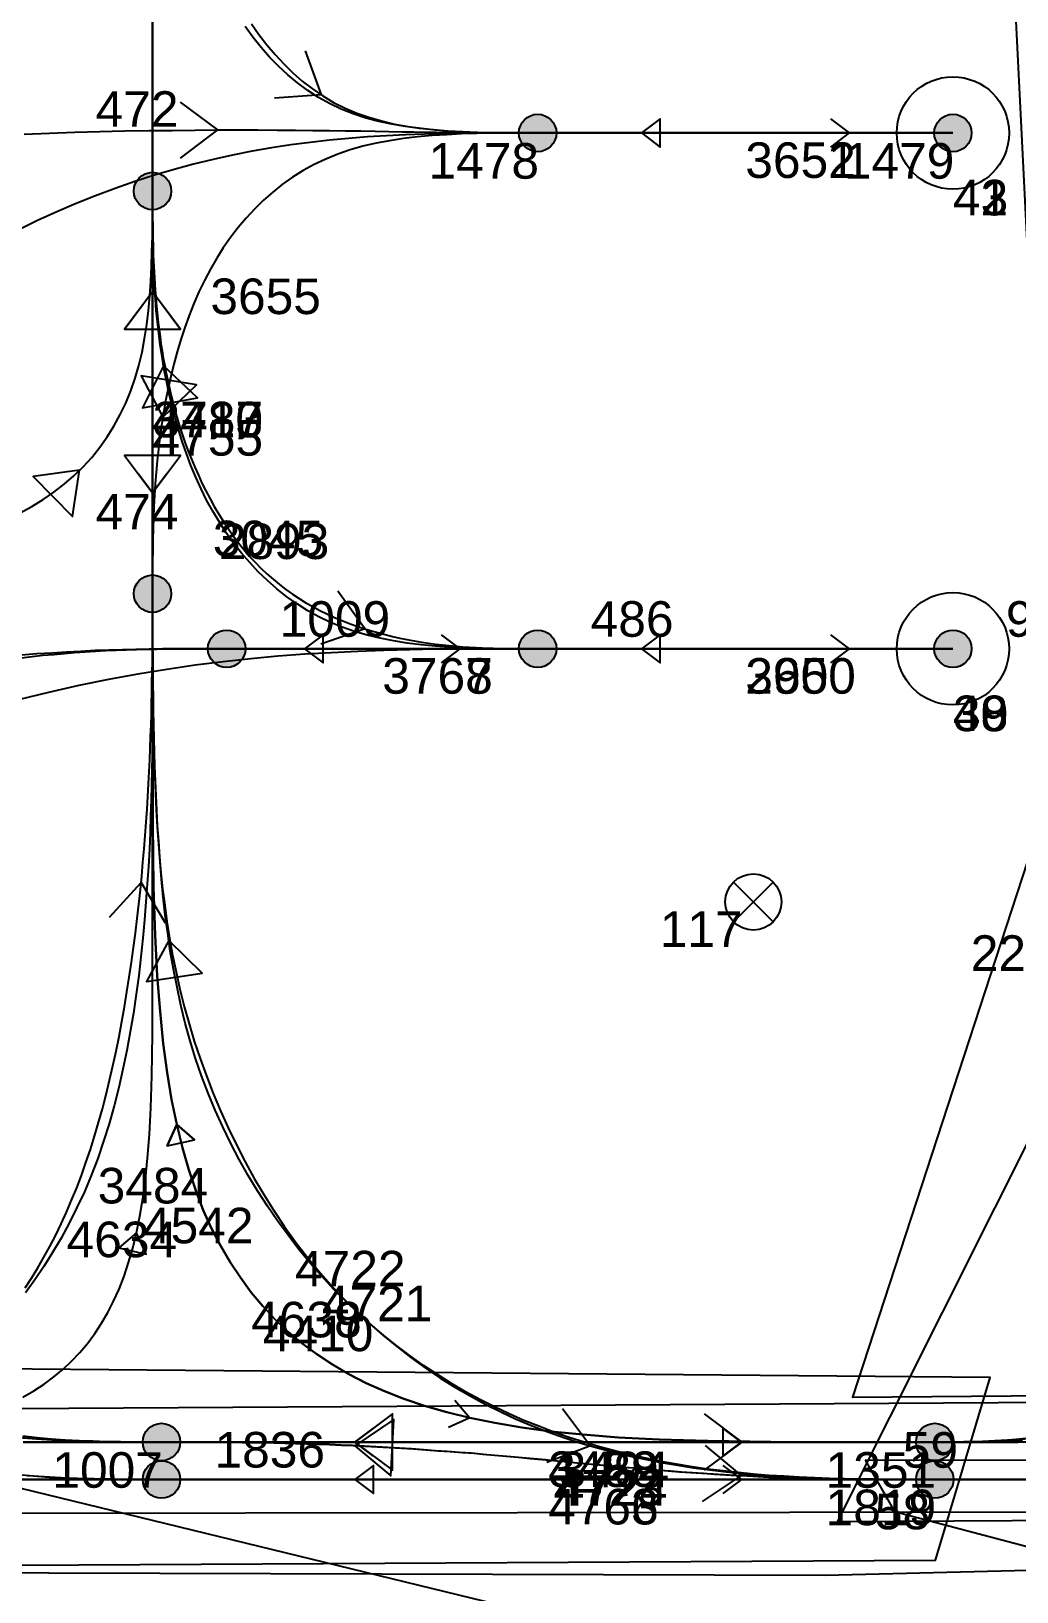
# Model space of a CAD drawing. Header units: millimetres. Extents: x 1508 to 209369, y 3688 to 146097.
# Drawn here: x 163150 to 168414, y 57544 to 65878 of the extents above; entities that cross this region are included whole.
import ezdxf

# ---------------------------------------------------------------- set-up
doc = ezdxf.new("R2010")
doc.units = ezdxf.units.MM
for name, color, linetype, true_color in [('Ndc8_Activity_Template', 1, 'Continuous', 0xff0000), ('Ndc8_Activity_TemplateID', 1, 'Continuous', 0xff0000), ('Ndc8_Cluster', 7, 'Continuous', 0x808000), ('Ndc8_ClusterID', 7, 'Continuous', 0x808000), ('Ndc8_Point', 7, 'Continuous', 0x000080), ('Ndc8_PointID', 7, 'Continuous', 0x000080), ('Ndc8_Reflector', 7, 'Continuous', 0x008000), ('Ndc8_ReflectorID', 7, 'Continuous', 0x008000), ('Ndc8_SD2_Bwd_AutoLoadEnabled', 7, 'Continuous', 0x0080c0), ('Ndc8_SD2_Bwd_AutoLoadEnabledID', 7, 'Continuous', 0x0080c0), ('Ndc8_SD2_Bwd_LoadOperation', 5, 'Continuous', 0x0000ff), ('Ndc8_SD2_Bwd_LoadOperationID', 5, 'Continuous', 0x0000ff), ('Ndc8_SD2_Forward', 5, 'Continuous', 0x0000ff), ('Ndc8_SD2_ForwardID', 5, 'Continuous', 0x0000ff), ('Ndc8_SD2_Fwd_CurveLeft', 7, 'Continuous', 0xff80c0), ('Ndc8_SD2_Fwd_CurveLeftID', 7, 'Continuous', 0xff80c0), ('Ndc8_SD2_Fwd_CurveRight', 7, 'Continuous', 0x800040), ('Ndc8_SD2_Fwd_CurveRightID', 7, 'Continuous', 0x800040), ('Ndc8_SD2_Fwd_NoForkAutoAdjust', 5, 'Continuous', 0x0000ff), ('Ndc8_SD2_Fwd_NoForkAutoAdjustID', 5, 'Continuous', 0x0000ff), ('Ndc8_SD2_JiangCha', 5, 'Continuous', 0x0000ff), ('Ndc8_SD2_JiangChaID', 5, 'Continuous', 0x0000ff), ('Ndc8_SD2_Reverse', 5, 'Continuous', 0x0000ff), ('Ndc8_SD2_ReverseCurve', 5, 'Continuous', 0x0000ff), ('Ndc8_SD2_ReverseCurveID', 5, 'Continuous', 0x0000ff), ('Ndc8_SD2_ReverseID', 5, 'Continuous', 0x0000ff)]:
    doc.layers.add(name, color=color, linetype=linetype, true_color=true_color)
doc.styles.add('Ndc8Style', font='arial.ttf', dxfattribs={"height": 0.2})

msp = doc.modelspace()

# ---------------------------------------------------------------- hatches: boundary and pattern name
at = {"layer": 'Ndc8_Point'}
h = msp.add_hatch(color=256, dxfattribs=at)
edge = h.paths.add_edge_path(flags=0)
edge.add_arc((165855, 65334), 100, 0, 360)
h = msp.add_hatch(color=256, dxfattribs=at)
edge = h.paths.add_edge_path(flags=0)
edge.add_arc((168073, 65334), 100, 0, 360)
h = msp.add_hatch(color=256, dxfattribs=at)
edge = h.paths.add_edge_path(flags=0)
edge.add_arc((163798, 65024), 100, 0, 360)
h = msp.add_hatch(color=256, dxfattribs=at)
edge = h.paths.add_edge_path(flags=0)
edge.add_arc((163798, 62874), 100, 0, 360)
h = msp.add_hatch(color=256, dxfattribs=at)
edge = h.paths.add_edge_path(flags=0)
edge.add_arc((164194, 62580), 100, 0, 360)
h = msp.add_hatch(color=256, dxfattribs=at)
edge = h.paths.add_edge_path(flags=0)
edge.add_arc((165855, 62580), 100, 0, 360)
h = msp.add_hatch(color=256, dxfattribs=at)
edge = h.paths.add_edge_path(flags=0)
edge.add_arc((168073, 62580), 100, 0, 360)
h = msp.add_hatch(color=256, dxfattribs=at)
edge = h.paths.add_edge_path(flags=0)
edge.add_arc((163846, 58344), 100, 0, 360)
h = msp.add_hatch(color=256, dxfattribs=at)
edge = h.paths.add_edge_path(flags=0)
edge.add_arc((167976, 58344), 100, 0, 360)
h = msp.add_hatch(color=256, dxfattribs=at)
edge = h.paths.add_edge_path(flags=0)
edge.add_arc((163846, 58144), 100, 0, 360)
h = msp.add_hatch(color=256, dxfattribs=at)
edge = h.paths.add_edge_path(flags=0)
edge.add_arc((167976, 58144), 100, 0, 360)

# ---------------------------------------------------------------- linework, layer by layer
at = {"layer": 'Ndc8_Activity_Template'}
for centre in [(168073, 65334), (168073, 65334), (168073, 65334), (168073, 62580), (168073, 62580), (168073, 62580)]:
    msp.add_circle(centre, 300, dxfattribs=at)
at = {"layer": 'Ndc8_Cluster'}
for points in [[(161658, 73572), (168025, 73617), (168612, 61877), (167536, 58584), (178352, 58674), (178234, 57898), (167391, 57631), (158504, 57658), (156025, 56283), (154949, 53439), (154129, 53538), (154214, 56665), (158493, 58797), (163016, 59586), (162103, 66038)], [(167456, 57918), (169980, 62946), (181878, 63026), (184233, 58015)], [(149537, 58404), (146829, 57489), (146826, 16554), (167060, 16960), (167340, 57062), (162737, 58184), (157408, 60638), (157408, 60638), (157408, 60638)], [(150235, 56879), (150241, 56814), (150742, 56808), (152913, 56840), (158527, 57813), (161383, 57962), (178835, 57983), (178534, 58615), (161014, 58509), (155309, 58858), (152793, 57015), (151732, 56892), (150729, 56875)], [(160901, 58753), (160788, 57675), (167979, 57713), (168272, 58688)], [(167605, 58247), (167760, 57974), (177198, 55483), (177066, 15865), (183886, 15903), (183257, 58207), (177761, 58246)]]:
    msp.add_lwpolyline(points, close=True, dxfattribs=at)
at = {"layer": 'Ndc8_Point'}
for centre in [(165855, 65334), (168073, 65334), (163798, 65024), (163798, 62874), (164194, 62580), (165855, 62580), (168073, 62580), (163846, 58344), (167976, 58344), (163846, 58144), (167976, 58144)]:
    msp.add_circle(centre, 100, dxfattribs=at)
at = {"layer": 'Ndc8_Reflector'}
for p, q in [((167113, 61334), (166901, 61122)), ((166901, 61334), (167113, 61122))]:
    msp.add_line(p, q, dxfattribs=at)
msp.add_circle((167007, 61228), 150, dxfattribs=at)
at = {"layer": 'Ndc8_SD2_Bwd_AutoLoadEnabled'}
for points in [[(164326, 65917), (164366, 65860), (164408, 65805), (164453, 65753), (164499, 65703), (164548, 65656), (164598, 65611), (164652, 65570), (164707, 65532), (164765, 65497), (164826, 65467), (164826, 65467), (164889, 65440), (164954, 65418), (165021, 65399), (165091, 65382), (165162, 65369), (165235, 65359), (165309, 65351), (165385, 65344), (165462, 65340), (165539, 65337), (165618, 65335), (165696, 65334), (165776, 65334), (165855, 65334)], [(164613, 65772), (164699, 65537), (164450, 65520)], [(163945, 65499), (164145, 65350), (163945, 65199)], [(163112, 65327), (163248, 65333), (163383, 65338), (163517, 65342), (163649, 65345), (163778, 65347), (163904, 65348), (164025, 65349), (164025, 65349), (164142, 65350), (164254, 65350), (164361, 65350), (164463, 65349), (164561, 65349), (164655, 65348), (164744, 65347), (164829, 65346), (164910, 65345), (164987, 65343), (165060, 65342), (165129, 65341), (165194, 65340), (165255, 65339), (165255, 65339), (165313, 65338), (165368, 65337), (165419, 65336), (165468, 65336), (165514, 65335), (165558, 65335), (165599, 65335), (165639, 65334), (165677, 65334), (165715, 65334), (165751, 65334), (165786, 65334), (165821, 65334), (165855, 65334)], [(163798, 65024), (163798, 64999), (163798, 64974), (163798, 64949), (163798, 64924), (163798, 64898), (163798, 64873), (163799, 64847), (163799, 64820), (163799, 64794), (163800, 64766), (163801, 64739), (163801, 64710), (163802, 64682), (163803, 64652), (163803, 64652), (163805, 64622), (163806, 64591), (163808, 64560), (163810, 64527), (163812, 64495), (163815, 64461), (163817, 64427), (163821, 64392), (163824, 64357), (163828, 64321), (163833, 64284), (163838, 64247), (163843, 64209), (163849, 64171), (163849, 64171), (163855, 64132), (163863, 64092), (163870, 64052), (163879, 64012), (163888, 63971), (163897, 63930), (163908, 63889), (163919, 63847), (163931, 63805), (163944, 63763), (163958, 63720), (163973, 63678), (163989, 63635), (164006, 63592), (164006, 63592), (164024, 63550), (164043, 63507), (164062, 63465), (164083, 63423), (164105, 63381), (164128, 63340), (164152, 63299), (164177, 63260), (164203, 63221), (164229, 63183), (164257, 63146), (164286, 63110), (164315, 63075), (164346, 63042), (164346, 63042), (164377, 63010), (164409, 62980), (164442, 62951), (164476, 62923), (164510, 62897), (164545, 62872), (164581, 62848), (164617, 62826), (164654, 62805), (164692, 62785), (164729, 62766), (164767, 62749), (164806, 62732), (164844, 62717), (164844, 62717), (164883, 62703), (164922, 62690), (164961, 62677), (165001, 62666), (165040, 62656), (165079, 62646), (165118, 62637), (165157, 62630), (165196, 62623), (165234, 62616), (165272, 62610), (165310, 62605), (165347, 62601), (165383, 62597), (165383, 62597), (165419, 62594), (165455, 62591), (165490, 62588), (165525, 62586), (165559, 62585), (165593, 62583), (165626, 62582), (165659, 62581), (165692, 62581), (165725, 62580), (165758, 62580), (165790, 62580), (165823, 62580), (165855, 62580)], [(164788, 62890), (164933, 62686), (164697, 62604)], [(165340, 62655), (165440, 62580), (165340, 62505)], [(164194, 62580), (165855, 62580)], [(167976, 58344), (168036, 58344), (168096, 58344), (168157, 58345), (168219, 58347), (168282, 58350), (168346, 58354), (168411, 58359), (168479, 58367)], [(167976, 58344), (168037, 58344), (168099, 58344), (168161, 58345), (168224, 58347), (168288, 58350), (168353, 58354), (168420, 58359)], [(167976, 58344), (168037, 58344), (168098, 58344), (168160, 58345), (168223, 58347), (168287, 58350), (168352, 58354), (168418, 58359)], [(167976, 58344), (168009, 58344), (168041, 58344), (168074, 58344), (168107, 58344), (168139, 58345), (168172, 58345), (168205, 58346), (168237, 58347), (168269, 58348), (168302, 58349), (168334, 58351), (168366, 58353), (168398, 58355), (168430, 58358)], [(167976, 58344), (168001, 58344), (168026, 58344), (168052, 58344), (168077, 58344), (168103, 58344), (168129, 58345), (168155, 58345), (168181, 58345), (168208, 58346), (168236, 58346), (168264, 58347), (168292, 58348), (168322, 58349), (168351, 58351), (168351, 58351), (168382, 58352), (168413, 58354), (168445, 58356)]]:
    msp.add_lwpolyline(points, dxfattribs=at)
at = {"layer": 'Ndc8_SD2_Bwd_LoadOperation'}
for points in [[(165855, 65334), (168073, 65334)], [(167419, 65409), (167519, 65334), (167419, 65259)], [(167419, 62655), (167519, 62580), (167419, 62505)], [(165855, 62580), (168073, 62580)]]:
    msp.add_lwpolyline(points, dxfattribs=at)
at = {"layer": 'Ndc8_SD2_Forward'}
for points in [[(163798, 65024), (163798, 65115), (163798, 65207), (163798, 65298), (163798, 65390), (163798, 65481), (163798, 65573), (163798, 65664), (163798, 65755), (163798, 65847), (163798, 65938)], [(163798, 65938), (163798, 65847), (163798, 65755), (163798, 65664), (163798, 65573), (163798, 65481), (163798, 65390), (163798, 65298), (163798, 65207), (163798, 65115), (163798, 65024)], [(163798, 62874), (163798, 62925), (163798, 62976), (163798, 63028), (163798, 63079), (163798, 63130), (163798, 63181), (163798, 63232), (163798, 63284), (163798, 63335), (163798, 63386), (163798, 63437), (163798, 63488), (163798, 63540), (163798, 63591), (163798, 63591), (163798, 63642), (163798, 63693), (163798, 63744), (163798, 63796), (163798, 63847), (163798, 63898), (163798, 63949), (163798, 64000), (163798, 64051), (163798, 64102), (163798, 64154), (163798, 64205), (163798, 64256), (163798, 64307), (163798, 64307), (163798, 64358), (163798, 64410), (163798, 64461), (163798, 64512), (163798, 64563), (163798, 64614), (163798, 64666), (163798, 64717), (163798, 64768), (163798, 64819), (163798, 64870), (163798, 64922), (163798, 64973), (163798, 65024)], [(163798, 65024), (163798, 64973), (163798, 64922), (163798, 64870), (163798, 64819), (163798, 64768), (163798, 64717), (163798, 64666), (163798, 64614), (163798, 64563), (163798, 64512), (163798, 64461), (163798, 64410), (163798, 64358), (163798, 64307), (163798, 64307), (163798, 64256), (163798, 64205), (163798, 64154), (163798, 64102), (163798, 64051), (163798, 64000), (163798, 63949), (163798, 63898), (163798, 63847), (163798, 63796), (163798, 63744), (163798, 63693), (163798, 63642), (163798, 63591), (163798, 63591), (163798, 63540), (163798, 63488), (163798, 63437), (163798, 63386), (163798, 63335), (163798, 63284), (163798, 63232), (163798, 63181), (163798, 63130), (163798, 63079), (163798, 63028), (163798, 62976), (163798, 62925), (163798, 62874)], [(163798, 64486), (163648, 64286), (163948, 64286), (163798, 64486)], [(163798, 63412), (163948, 63612), (163648, 63612), (163798, 63412)], [(167976, 58344), (167916, 58344), (167100, 58346), (166763, 58350), (166504, 58358), (166287, 58369), (166097, 58384), (165926, 58401), (165771, 58422), (165627, 58446), (165493, 58473), (165369, 58504), (165251, 58538), (165141, 58575), (165037, 58615), (164939, 58659), (164847, 58707), (164759, 58758), (164676, 58813), (164597, 58871), (164523, 58933), (164453, 58999), (164387, 59069), (164325, 59143), (164267, 59222), (164212, 59305), (164161, 59393), (164113, 59485), (164069, 59583), (164029, 59687), (163992, 59797), (163958, 59915), (163927, 60039), (163900, 60173), (163876, 60317), (163855, 60472), (163838, 60643), (163823, 60833), (163812, 61050), (163804, 61309), (163800, 61646), (163798, 62462), (163798, 62462), (163798, 62874)], [(167976, 58144), (167896, 58144), (167816, 58144), (167735, 58144), (167655, 58145), (167575, 58146), (167494, 58148), (167413, 58150), (167333, 58153), (167252, 58156), (167171, 58161), (167089, 58166), (167008, 58173), (166926, 58181), (166844, 58190), (166844, 58190), (166762, 58200), (166680, 58212), (166597, 58226), (166515, 58241), (166432, 58258), (166350, 58276), (166267, 58297), (166185, 58319), (166104, 58343), (166023, 58369), (165942, 58397), (165861, 58428), (165782, 58460), (165703, 58495), (165703, 58495), (165624, 58532), (165547, 58572), (165470, 58613), (165395, 58657), (165320, 58704), (165246, 58753), (165174, 58804), (165103, 58858), (165032, 58914), (164964, 58972), (164896, 59033), (164830, 59096), (164765, 59161), (164702, 59229), (164702, 59229), (164640, 59300), (164580, 59373), (164522, 59448), (164466, 59525), (164412, 59604), (164359, 59685), (164309, 59768), (164261, 59853), (164216, 59939), (164173, 60027), (164133, 60116), (164095, 60207), (164060, 60299), (164028, 60392), (164028, 60392), (163999, 60486), (163973, 60581), (163950, 60677), (163929, 60773), (163910, 60869), (163893, 60966), (163879, 61062), (163866, 61158), (163855, 61254), (163846, 61349), (163838, 61443), (163831, 61537), (163825, 61629), (163820, 61719), (163820, 61719), (163816, 61808), (163812, 61896), (163809, 61982), (163806, 62067), (163804, 62151), (163802, 62234), (163801, 62316), (163800, 62397), (163799, 62478), (163799, 62558), (163798, 62637), (163798, 62716), (163798, 62795), (163798, 62874)], [(163885, 61023), (163766, 60803), (164063, 60847), (163885, 61023)], [(163927, 60039), (163876, 59925), (164022, 59958), (163927, 60039)], [(164879, 58344), (165079, 58194), (165079, 58494), (164879, 58344)], [(164879, 58324), (165071, 58164), (165086, 58464), (164879, 58324)], [(166944, 58344), (166844, 58419), (166844, 58269), (166944, 58344)], [(163846, 58344), (163779, 58344), (163712, 58344), (163644, 58344), (163577, 58344), (163510, 58344), (163443, 58344), (163375, 58344), (163308, 58344), (163241, 58344), (163174, 58344), (163107, 58344)], [(163107, 58344), (163174, 58344), (163241, 58344), (163308, 58344), (163375, 58344), (163443, 58344), (163510, 58344), (163577, 58344), (163644, 58344), (163712, 58344), (163779, 58344), (163846, 58344)], [(163846, 58344), (163756, 58344), (163666, 58344), (163575, 58345), (163486, 58347), (163396, 58349), (163307, 58353), (163218, 58358), (163129, 58365)], [(167976, 58344), (167878, 58344), (167779, 58344), (167681, 58344), (167583, 58344), (167484, 58344), (167386, 58344), (167288, 58344), (167189, 58344), (167091, 58344), (166992, 58344), (166894, 58344), (166796, 58344), (166697, 58344), (166599, 58344), (166599, 58344), (166501, 58344), (166403, 58344), (166304, 58344), (166206, 58344), (166108, 58344), (166009, 58344), (165911, 58344), (165813, 58344), (165714, 58344), (165616, 58344), (165518, 58344), (165419, 58344), (165321, 58344), (165223, 58344), (165223, 58344), (165125, 58344), (165026, 58344), (164928, 58344), (164830, 58344), (164731, 58344), (164633, 58344), (164534, 58344), (164436, 58344), (164338, 58344), (164239, 58344), (164141, 58344), (164043, 58344), (163944, 58344), (163846, 58344)], [(163846, 58344), (167976, 58344)], [(167976, 58144), (167921, 58144), (167866, 58144), (167811, 58144), (167756, 58144), (167701, 58144), (167646, 58145), (167590, 58145), (167535, 58146), (167479, 58146), (167423, 58147), (167367, 58148), (167311, 58150), (167254, 58151), (167197, 58153), (167197, 58153), (167140, 58155), (167082, 58157), (167024, 58160), (166966, 58163), (166908, 58166), (166849, 58169), (166790, 58172), (166731, 58176), (166672, 58180), (166612, 58184), (166552, 58189), (166492, 58194), (166431, 58199), (166371, 58204), (166371, 58204), (166310, 58209), (166249, 58214), (166188, 58220), (166126, 58226), (166064, 58232), (166002, 58238), (165940, 58244), (165878, 58249), (165815, 58255), (165753, 58261), (165690, 58267), (165627, 58273), (165563, 58278), (165500, 58284), (165500, 58284), (165436, 58289), (165372, 58294), (165308, 58298), (165245, 58303), (165181, 58307), (165117, 58311), (165054, 58315), (164991, 58319), (164928, 58322), (164866, 58325), (164804, 58328), (164743, 58331), (164683, 58333), (164623, 58335), (164623, 58335), (164564, 58337), (164506, 58338), (164449, 58340), (164392, 58341), (164336, 58342), (164280, 58342), (164225, 58343), (164170, 58343), (164115, 58344), (164061, 58344), (164007, 58344), (163953, 58344), (163900, 58344), (163846, 58344)], [(168463, 58344), (168403, 58344), (168342, 58344), (168281, 58344), (168220, 58344), (168159, 58344), (168098, 58344), (168037, 58344), (167976, 58344)], [(164879, 58144), (164979, 58069), (164979, 58219), (164879, 58144)], [(163846, 58144), (161022, 58144)], [(163846, 58144), (163756, 58144), (163666, 58144), (163576, 58145), (163486, 58147), (163397, 58149), (163308, 58153), (163219, 58158), (163131, 58164)], [(167976, 58144), (163846, 58144)], [(178178, 58144), (167976, 58144)]]:
    msp.add_lwpolyline(points, dxfattribs=at)
at = {"layer": 'Ndc8_SD2_Fwd_CurveLeft'}
for points in [[(165855, 65334), (165754, 65334), (165654, 65334), (165553, 65333), (165453, 65332), (165352, 65330), (165251, 65328), (165150, 65324), (165048, 65319), (164947, 65313), (164845, 65305), (164743, 65296), (164640, 65284), (164537, 65271), (164434, 65255), (164434, 65255), (164330, 65237), (164226, 65216), (164122, 65193), (164017, 65167), (163913, 65139), (163808, 65108), (163703, 65075), (163599, 65038), (163494, 64999), (163390, 64958), (163286, 64913), (163183, 64866), (163080, 64816)], [(163106, 58583), (163164, 58617), (163219, 58653), (163271, 58692), (163320, 58733), (163366, 58776), (163409, 58822), (163450, 58871), (163489, 58923), (163525, 58978), (163559, 59036), (163590, 59097), (163619, 59161), (163646, 59230), (163670, 59303), (163693, 59380), (163713, 59462), (163731, 59550), (163747, 59645), (163760, 59748), (163772, 59860), (163781, 59986), (163789, 60129), (163794, 60299), (163797, 60522), (163798, 61060), (163798, 61060), (163798, 62874)], [(164194, 62580), (164126, 62580), (164058, 62580), (163989, 62580), (163920, 62579), (163851, 62579), (163780, 62578), (163709, 62576), (163638, 62575), (163565, 62572), (163491, 62570), (163415, 62566), (163339, 62562), (163260, 62557), (163180, 62552), (163180, 62552), (163098, 62545)], [(163713, 59462), (163618, 59381), (163764, 59348), (163713, 59462)], [(163083, 58369), (163180, 58361), (163277, 58355), (163372, 58350), (163468, 58347), (163563, 58345), (163657, 58344), (163752, 58344), (163846, 58344)]]:
    msp.add_lwpolyline(points, dxfattribs=at)
at = {"layer": 'Ndc8_SD2_Fwd_CurveRight'}
msp.add_lwpolyline([(163798, 62874), (163798, 62845), (163798, 62816), (163798, 62787), (163798, 62756), (163798, 62725), (163798, 62692), (163798, 62657), (163798, 62620), (163798, 62581), (163798, 62539), (163798, 62495), (163798, 62447), (163798, 62396), (163798, 62341), (163798, 62341), (163798, 62282), (163798, 62219), (163797, 62153), (163797, 62083), (163796, 62010), (163795, 61933), (163793, 61854), (163791, 61771), (163788, 61687), (163785, 61599), (163781, 61510), (163776, 61418), (163770, 61325), (163763, 61229), (163763, 61229), (163755, 61133), (163746, 61034), (163735, 60935), (163724, 60836), (163710, 60735), (163696, 60635), (163679, 60535), (163661, 60435), (163640, 60335), (163618, 60237), (163593, 60140), (163566, 60044), (163537, 59950), (163505, 59858), (163505, 59858), (163471, 59768), (163434, 59680), (163394, 59596), (163353, 59513), (163310, 59433), (163264, 59356), (163217, 59282), (163169, 59210), (163119, 59141)], dxfattribs=at)
at = {"layer": 'Ndc8_SD2_Fwd_NoForkAutoAdjust'}
for points in [[(168073, 65334), (165855, 65334)], [(166410, 65334), (166510, 65259), (166510, 65409), (166410, 65334)], [(166410, 62580), (166510, 62505), (166510, 62655), (166410, 62580)], [(168073, 62580), (165855, 62580)]]:
    msp.add_lwpolyline(points, dxfattribs=at)
at = {"layer": 'Ndc8_SD2_JiangCha'}
for points in [[(165855, 65334), (165774, 65334), (165694, 65334), (165613, 65335), (165534, 65337), (165454, 65340), (165376, 65344), (165299, 65350), (165224, 65358), (165149, 65368), (165077, 65381), (165006, 65396), (164937, 65414), (164870, 65436), (164806, 65462), (164806, 65462), (164744, 65491), (164685, 65524), (164628, 65561), (164573, 65601), (164521, 65644), (164471, 65690), (164423, 65739), (164378, 65791), (164334, 65845), (164293, 65902)], [(165855, 65334), (165773, 65334), (165691, 65334), (165610, 65333), (165529, 65331), (165449, 65329), (165370, 65325), (165291, 65320), (165214, 65313), (165139, 65304), (165064, 65293), (164992, 65279), (164922, 65263), (164853, 65244), (164787, 65221), (164787, 65221), (164723, 65195), (164662, 65166), (164603, 65133), (164546, 65098), (164492, 65060), (164440, 65018), (164390, 64975), (164343, 64928), (164298, 64880), (164255, 64829), (164215, 64776), (164176, 64721), (164141, 64665), (164107, 64607), (164107, 64607), (164076, 64547), (164046, 64486), (164019, 64423), (163994, 64360), (163971, 64296), (163950, 64231), (163930, 64166), (163912, 64100), (163896, 64034), (163881, 63969), (163868, 63903), (163857, 63838), (163846, 63773), (163837, 63709), (163837, 63709), (163829, 63646), (163823, 63583), (163817, 63522), (163812, 63461), (163808, 63400), (163805, 63340), (163803, 63281), (163801, 63222), (163800, 63163), (163799, 63105), (163798, 63047), (163798, 62989), (163798, 62932), (163798, 62874)], [(163091, 63306), (163154, 63340), (163214, 63377), (163271, 63416), (163326, 63459), (163378, 63504), (163427, 63552), (163473, 63602), (163516, 63656), (163556, 63711), (163592, 63769), (163626, 63830), (163656, 63892), (163682, 63957), (163682, 63957), (163705, 64024), (163725, 64093), (163742, 64164), (163756, 64237), (163767, 64311), (163776, 64387), (163784, 64464), (163789, 64542), (163793, 64621), (163795, 64701), (163797, 64781), (163798, 64862), (163798, 64943), (163798, 65024)], [(165855, 62580), (165776, 62580), (165696, 62580), (165617, 62581), (165539, 62583), (165461, 62585), (165383, 62589), (165307, 62594), (165232, 62601), (165158, 62610), (165085, 62622), (165014, 62636), (164945, 62652), (164877, 62672), (164811, 62695), (164811, 62695), (164748, 62721), (164686, 62751), (164627, 62783), (164570, 62819), (164515, 62858), (164462, 62900), (164412, 62944), (164363, 62991), (164317, 63040), (164273, 63091), (164231, 63144), (164192, 63199), (164155, 63256), (164120, 63314), (164120, 63314), (164087, 63373), (164057, 63434), (164029, 63496), (164003, 63559), (163979, 63623), (163956, 63687), (163936, 63752), (163917, 63817), (163901, 63882), (163885, 63947), (163872, 64011), (163859, 64076), (163849, 64140), (163839, 64203), (163839, 64203), (163831, 64265), (163824, 64326), (163818, 64387), (163813, 64447), (163809, 64507), (163806, 64566), (163803, 64624), (163801, 64682), (163800, 64739), (163799, 64797), (163798, 64854), (163798, 64911), (163798, 64967), (163798, 65024)], [(163857, 64090), (163744, 63867), (164039, 63919), (163857, 64090)], [(163853, 63817), (164033, 63990), (163737, 64038), (163853, 63817)], [(163408, 63533), (163160, 63499), (163371, 63286), (163408, 63533)], [(164609, 62580), (164709, 62505), (164709, 62655), (164609, 62580)], [(165855, 62580), (165719, 62580), (165583, 62580), (165447, 62579), (165310, 62577), (165173, 62575), (165034, 62571), (164895, 62566), (164754, 62559), (164612, 62551), (164468, 62540), (164323, 62526), (164175, 62510), (164026, 62492), (163874, 62470), (163874, 62470), (163719, 62444), (163563, 62415), (163404, 62383), (163243, 62347), (163080, 62308)], [(165855, 62580), (164194, 62580)], [(168459, 58360), (168387, 58354), (168317, 58350), (168248, 58347), (168179, 58345), (168111, 58344), (168043, 58344), (167976, 58344)], [(168432, 58360), (168364, 58354), (168297, 58350), (168231, 58347), (168167, 58345), (168103, 58344), (168039, 58344), (167976, 58344)], [(168453, 58359), (168409, 58355), (168365, 58352), (168322, 58350), (168278, 58348), (168235, 58346), (168191, 58345), (168148, 58345), (168105, 58344), (168062, 58344), (168019, 58344), (167976, 58344)], [(168442, 58358), (168391, 58353), (168339, 58350), (168287, 58348), (168235, 58346), (168183, 58345), (168131, 58345), (168080, 58344), (168028, 58344), (167976, 58344)], [(168435, 58356), (168397, 58353), (168359, 58351), (168321, 58349), (168283, 58348), (168245, 58346), (168206, 58346), (168168, 58345), (168130, 58344), (168091, 58344), (168053, 58344), (168014, 58344), (167976, 58344)]]:
    msp.add_lwpolyline(points, dxfattribs=at)
at = {"layer": 'Ndc8_SD2_Reverse'}
for points in [[(163797, 65912), (163797, 65853), (163798, 65794), (163798, 65737), (163798, 65682), (163798, 65682), (163798, 65627), (163798, 65575), (163798, 65524), (163798, 65474), (163798, 65426), (163798, 65378), (163798, 65332), (163798, 65286), (163798, 65242), (163798, 65197), (163798, 65154), (163798, 65110), (163798, 65067), (163798, 65024)], [(163798, 65024), (163798, 62874)], [(163798, 62874), (163798, 62911), (163798, 62948), (163798, 62986), (163798, 63024), (163798, 63062), (163798, 63101), (163798, 63141), (163798, 63182), (163798, 63224), (163798, 63268), (163798, 63313), (163798, 63359), (163798, 63407), (163798, 63457), (163798, 63457), (163798, 63509), (163798, 63563), (163798, 63618), (163798, 63675), (163798, 63733), (163798, 63791), (163798, 63851), (163798, 63911), (163798, 63971), (163798, 64032), (163798, 64092), (163798, 64152), (163798, 64211), (163798, 64270), (163798, 64270), (163798, 64328), (163798, 64385), (163798, 64441), (163798, 64496), (163798, 64551), (163798, 64605), (163798, 64659), (163798, 64712), (163798, 64764), (163798, 64817), (163798, 64869), (163798, 64921), (163798, 64972), (163798, 65024)], [(163648, 64287), (163798, 64487), (163948, 64287)], [(163873, 63512), (163798, 63412), (163723, 63512)], [(167976, 58344), (167916, 58344), (167100, 58346), (166763, 58350), (166504, 58358), (166287, 58369), (166097, 58384), (165926, 58401), (165771, 58422), (165627, 58446), (165493, 58473), (165369, 58504), (165251, 58538), (165141, 58575), (165037, 58615), (164939, 58659), (164847, 58707), (164759, 58758), (164676, 58813), (164597, 58871), (164523, 58933), (164453, 58999), (164387, 59069), (164325, 59143), (164267, 59222), (164212, 59305), (164161, 59393), (164113, 59485), (164069, 59583), (164029, 59687), (163992, 59797), (163958, 59915), (163927, 60039), (163900, 60173), (163876, 60317), (163855, 60472), (163838, 60643), (163823, 60833), (163812, 61050), (163804, 61309), (163800, 61646), (163798, 62462), (163798, 62462), (163798, 62874)], [(163798, 62874), (163798, 62806), (163798, 62738), (163798, 62669), (163798, 62601), (163799, 62532), (163799, 62462), (163800, 62392), (163801, 62321), (163802, 62249), (163803, 62176), (163805, 62103), (163807, 62028), (163809, 61952), (163812, 61875), (163812, 61875), (163815, 61796), (163819, 61716), (163823, 61635), (163829, 61552), (163835, 61469), (163843, 61384), (163852, 61298), (163863, 61211), (163875, 61123), (163889, 61034), (163905, 60944), (163924, 60854), (163944, 60762), (163967, 60670), (163967, 60670), (163993, 60578), (164021, 60485), (164052, 60392), (164086, 60299), (164122, 60206), (164161, 60113), (164202, 60022), (164246, 59931), (164292, 59841), (164340, 59752), (164392, 59665), (164445, 59580), (164501, 59496), (164559, 59415), (164559, 59415), (164620, 59336), (164683, 59260), (164748, 59186), (164815, 59114), (164884, 59045), (164955, 58979), (165028, 58915), (165102, 58854), (165178, 58795), (165255, 58740), (165333, 58687), (165413, 58637), (165494, 58590), (165575, 58546), (165575, 58546), (165658, 58505), (165741, 58466), (165825, 58431), (165910, 58398), (165995, 58368), (166081, 58340), (166167, 58315), (166254, 58291), (166340, 58270), (166427, 58252), (166514, 58235), (166601, 58220), (166688, 58206), (166775, 58195), (166775, 58195), (166862, 58185), (166948, 58176), (167035, 58169), (167121, 58162), (167207, 58157), (167292, 58153), (167378, 58150), (167464, 58148), (167549, 58146), (167635, 58145), (167720, 58144), (167805, 58144), (167891, 58144), (167976, 58144)], [(163098, 62532), (163155, 62539), (163213, 62545), (163270, 62550), (163326, 62555), (163382, 62560), (163438, 62563), (163438, 62563), (163494, 62567), (163549, 62570), (163604, 62572), (163658, 62574), (163713, 62576), (163767, 62577), (163821, 62578), (163874, 62579), (163928, 62579), (163981, 62580), (164034, 62580), (164088, 62580), (164141, 62580), (164194, 62580)], [(163876, 59925), (163927, 60039), (164022, 59958)], [(165988, 58523), (166138, 58323), (165904, 58235)], [(164979, 58269), (164879, 58344), (164979, 58419)], [(166745, 58494), (166945, 58344), (166745, 58194)], [(163096, 58369), (163178, 58362), (163261, 58356), (163343, 58352), (163427, 58348), (163510, 58346), (163594, 58345), (163678, 58344), (163762, 58344), (163846, 58344)], [(163107, 58344), (163174, 58344), (163241, 58344), (163308, 58344), (163375, 58344), (163443, 58344), (163510, 58344), (163577, 58344), (163644, 58344), (163712, 58344), (163779, 58344), (163846, 58344)], [(163846, 58344), (163779, 58344), (163712, 58344), (163644, 58344), (163577, 58344), (163510, 58344), (163443, 58344), (163375, 58344), (163308, 58344), (163241, 58344), (163174, 58344), (163107, 58344)], [(163846, 58344), (163806, 58344), (163765, 58344), (163725, 58344), (163685, 58344), (163644, 58344), (163604, 58344), (163563, 58344), (163523, 58344), (163483, 58344), (163442, 58344), (163402, 58344), (163362, 58344), (163321, 58344), (163281, 58344), (163281, 58344), (163241, 58344), (163200, 58344), (163160, 58344), (163120, 58344)], [(163846, 58344), (163904, 58344), (163961, 58344), (164020, 58344), (164078, 58344), (164138, 58344), (164198, 58344), (164260, 58344), (164322, 58344), (164387, 58344), (164453, 58344), (164521, 58344), (164590, 58344), (164662, 58344), (164737, 58344), (164737, 58344), (164814, 58344), (164894, 58344), (164975, 58344), (165059, 58344), (165145, 58344), (165232, 58344), (165321, 58344), (165411, 58343), (165502, 58343), (165594, 58343), (165686, 58343), (165780, 58343), (165873, 58343), (165967, 58343), (165967, 58343), (166061, 58343), (166154, 58343), (166248, 58343), (166340, 58343), (166431, 58343), (166522, 58343), (166611, 58344), (166698, 58344), (166784, 58344), (166867, 58344), (166948, 58344), (167027, 58344), (167103, 58344), (167177, 58344), (167177, 58344), (167247, 58344), (167314, 58344), (167379, 58344), (167441, 58344), (167501, 58344), (167559, 58344), (167615, 58344), (167669, 58344), (167722, 58344), (167774, 58344), (167826, 58344), (167876, 58344), (167926, 58344), (167976, 58344)], [(167976, 58344), (163846, 58344)], [(163846, 58344), (163899, 58344), (163952, 58344), (164006, 58344), (164059, 58344), (164113, 58344), (164167, 58343), (164222, 58343), (164277, 58342), (164332, 58342), (164389, 58341), (164446, 58340), (164504, 58338), (164562, 58337), (164622, 58335), (164622, 58335), (164683, 58333), (164744, 58331), (164807, 58328), (164870, 58325), (164934, 58322), (164998, 58319), (165062, 58315), (165127, 58311), (165192, 58307), (165258, 58303), (165323, 58298), (165388, 58294), (165453, 58289), (165517, 58284), (165517, 58284), (165581, 58278), (165645, 58273), (165709, 58267), (165772, 58262), (165834, 58256), (165897, 58250), (165958, 58244), (166020, 58238), (166082, 58232), (166143, 58226), (166204, 58221), (166264, 58215), (166324, 58210), (166385, 58204), (166385, 58204), (166445, 58199), (166504, 58194), (166564, 58190), (166623, 58185), (166682, 58181), (166741, 58177), (166800, 58173), (166858, 58169), (166917, 58166), (166974, 58163), (167032, 58160), (167089, 58157), (167146, 58155), (167203, 58153), (167203, 58153), (167260, 58151), (167316, 58150), (167372, 58148), (167427, 58147), (167483, 58146), (167538, 58146), (167593, 58145), (167648, 58145), (167703, 58144), (167758, 58144), (167812, 58144), (167867, 58144), (167921, 58144), (167976, 58144)], [(167976, 58344), (168014, 58344), (168052, 58344), (168091, 58344), (168130, 58344), (168169, 58344), (168209, 58344), (168250, 58344), (168291, 58344), (168334, 58344), (168377, 58344), (168422, 58344)], [(168448, 58344), (168392, 58344), (168337, 58344), (168283, 58344), (168230, 58344), (168178, 58344), (168127, 58344), (168076, 58344), (168026, 58344), (167976, 58344)], [(168458, 58344), (168409, 58344), (168362, 58344), (168316, 58344), (168271, 58344), (168227, 58344), (168184, 58344), (168141, 58344), (168100, 58344), (168058, 58344), (168017, 58344), (167976, 58344)], [(166750, 58326), (166942, 58165), (166734, 58026)], [(163078, 58171), (163162, 58163), (163246, 58157), (163331, 58152), (163416, 58149), (163502, 58146), (163587, 58145), (163673, 58144), (163760, 58144), (163846, 58144)], [(166844, 58219), (166944, 58144), (166844, 58069)], [(161022, 58144), (163846, 58144)], [(163846, 58144), (167976, 58144)], [(167976, 58144), (178178, 58144)]]:
    msp.add_lwpolyline(points, dxfattribs=at)
at = {"layer": 'Ndc8_SD2_ReverseCurve'}
for points in [[(163117, 59168), (163152, 59220), (163186, 59275), (163218, 59331), (163250, 59388), (163281, 59448), (163310, 59509), (163339, 59571), (163366, 59635), (163393, 59701), (163418, 59768), (163442, 59836), (163466, 59906), (163488, 59977), (163510, 60050), (163510, 60050), (163530, 60124), (163550, 60200), (163568, 60276), (163586, 60353), (163603, 60431), (163619, 60510), (163634, 60589), (163648, 60668), (163661, 60748), (163674, 60827), (163685, 60906), (163696, 60984), (163707, 61062), (163716, 61140), (163716, 61140), (163725, 61216), (163733, 61292), (163740, 61366), (163747, 61440), (163754, 61512), (163759, 61583), (163764, 61654), (163769, 61723), (163773, 61791), (163777, 61858), (163780, 61923), (163783, 61987), (163786, 62050), (163788, 62112), (163788, 62112), (163790, 62172), (163792, 62231), (163793, 62289), (163794, 62345), (163795, 62401), (163796, 62456), (163797, 62510), (163797, 62563), (163798, 62616), (163798, 62668), (163798, 62720), (163798, 62771), (163798, 62823), (163798, 62874)], [(163798, 62874), (163798, 62462), (163800, 61646), (163804, 61309), (163812, 61050), (163823, 60833), (163838, 60643), (163855, 60472), (163876, 60317), (163900, 60173), (163927, 60039), (163958, 59915), (163992, 59797), (164029, 59687), (164069, 59583), (164113, 59485), (164161, 59393), (164212, 59305), (164267, 59222), (164325, 59143), (164387, 59069), (164453, 58999), (164523, 58933), (164597, 58871), (164676, 58813), (164759, 58758), (164847, 58707), (164939, 58659), (165037, 58615), (165141, 58575), (165251, 58538), (165369, 58504), (165493, 58473), (165627, 58446), (165771, 58422), (165926, 58401), (166097, 58384), (166287, 58369), (166504, 58358), (166763, 58350), (167100, 58346), (167916, 58344), (167916, 58344), (167976, 58344)], [(163568, 61147), (163737, 61331), (163866, 61117)], [(165412, 58568), (165493, 58473), (165379, 58422)], [(163846, 58344), (163773, 58344), (163700, 58344), (163627, 58345), (163553, 58346), (163480, 58348), (163406, 58351), (163332, 58354), (163257, 58360), (163182, 58366), (163106, 58375)]]:
    msp.add_lwpolyline(points, dxfattribs=at)

# ---------------------------------------------------------------- texts
at = {"layer": 'Ndc8_Activity_TemplateID', "style": 'Ndc8Style'}
for s, p in [('42', (168073, 64894)), ('43', (168073, 64894)), ('41', (168073, 64894)), ('40', (168073, 62140)), ('38', (168073, 62140)), ('39', (168073, 62140))]:
    msp.add_text(s, height=190, dxfattribs=at).set_placement(p)
at = {"layer": 'Ndc8_ClusterID', "style": 'Ndc8Style'}
for s, p in [('59', (167805, 58207)), ('58', (167656, 57878))]:
    msp.add_text(s, height=190, dxfattribs=at).set_placement(p)
at = {"layer": 'Ndc8_PointID', "style": 'Ndc8Style'}
for s, p in [('472', (163494, 65367)), ('1478', (165272, 65090)), ('1479', (167490, 65090)), ('474', (163494, 63217)), ('1009', (164477, 62644)), ('486', (166138, 62644)), ('995', (168356, 62644)), ('1836', (164129, 58208)), ('1007', (163263, 58100)), ('1351', (167393, 58100)), ('1819', (167393, 57900))]:
    msp.add_text(s, height=190, dxfattribs=at).set_placement(p)
at = {"layer": 'Ndc8_ReflectorID', "style": 'Ndc8Style'}
for s, p in [('117', (166507, 60988)), ('227', (168168, 60860))]:
    msp.add_text(s, height=190, dxfattribs=at).set_placement(p)
at = {"layer": 'Ndc8_SD2_Bwd_AutoLoadEnabledID', "style": 'Ndc8Style'}
for s, p in [('2893', (164152, 63059)), ('3768', (165025, 62340))]:
    msp.add_text(s, height=190, dxfattribs=at).set_placement(p)
at = {"layer": 'Ndc8_SD2_Bwd_LoadOperationID', "style": 'Ndc8Style'}
for s, p in [('3651', (166964, 65094)), ('2900', (166964, 62340))]:
    msp.add_text(s, height=190, dxfattribs=at).set_placement(p)
at = {"layer": 'Ndc8_SD2_ForwardID', "style": 'Ndc8Style'}
for s, p in [('3480', (163798, 63709)), ('3483', (163798, 63709)), ('4721', (164702, 58989)), ('4639', (164325, 58903)), ('4458', (165911, 58104)), ('3489', (165911, 58104)), ('4723', (165940, 58004)), ('4766', (165911, 57904))]:
    msp.add_text(s, height=190, dxfattribs=at).set_placement(p)
at = {"layer": 'Ndc8_SD2_Fwd_CurveLeftID', "style": 'Ndc8Style'}
msp.add_text('4542', height=190, dxfattribs=at).set_placement((163747, 59405))
at = {"layer": 'Ndc8_SD2_Fwd_CurveRightID', "style": 'Ndc8Style'}
msp.add_text('3484', height=190, dxfattribs=at).set_placement((163505, 59618))
at = {"layer": 'Ndc8_SD2_Fwd_NoForkAutoAdjustID', "style": 'Ndc8Style'}
for s, p in [('3652', (166964, 65094)), ('3650', (166964, 62340))]:
    msp.add_text(s, height=190, dxfattribs=at).set_placement(p)
at = {"layer": 'Ndc8_SD2_JiangChaID', "style": 'Ndc8Style'}
for s, p in [('3655', (164107, 64367)), ('3045', (164120, 63074)), ('3767', (165025, 62340))]:
    msp.add_text(s, height=190, dxfattribs=at).set_placement(p)
at = {"layer": 'Ndc8_SD2_ReverseCurveID', "style": 'Ndc8Style'}
for s, p in [('4634', (163339, 59331)), ('4410', (164387, 58829))]:
    msp.add_text(s, height=190, dxfattribs=at).set_placement(p)
at = {"layer": 'Ndc8_SD2_ReverseID', "style": 'Ndc8Style'}
for s, p in [('4717', (163798, 63709)), ('4755', (163798, 63611)), ('4722', (164559, 59175)), ('4638', (164325, 58903)), ('4459', (165911, 58104)), ('3494', (165967, 58103)), ('4724', (165958, 58004)), ('4763', (165911, 57904))]:
    msp.add_text(s, height=190, dxfattribs=at).set_placement(p)

doc.saveas('drawing.dxf')
